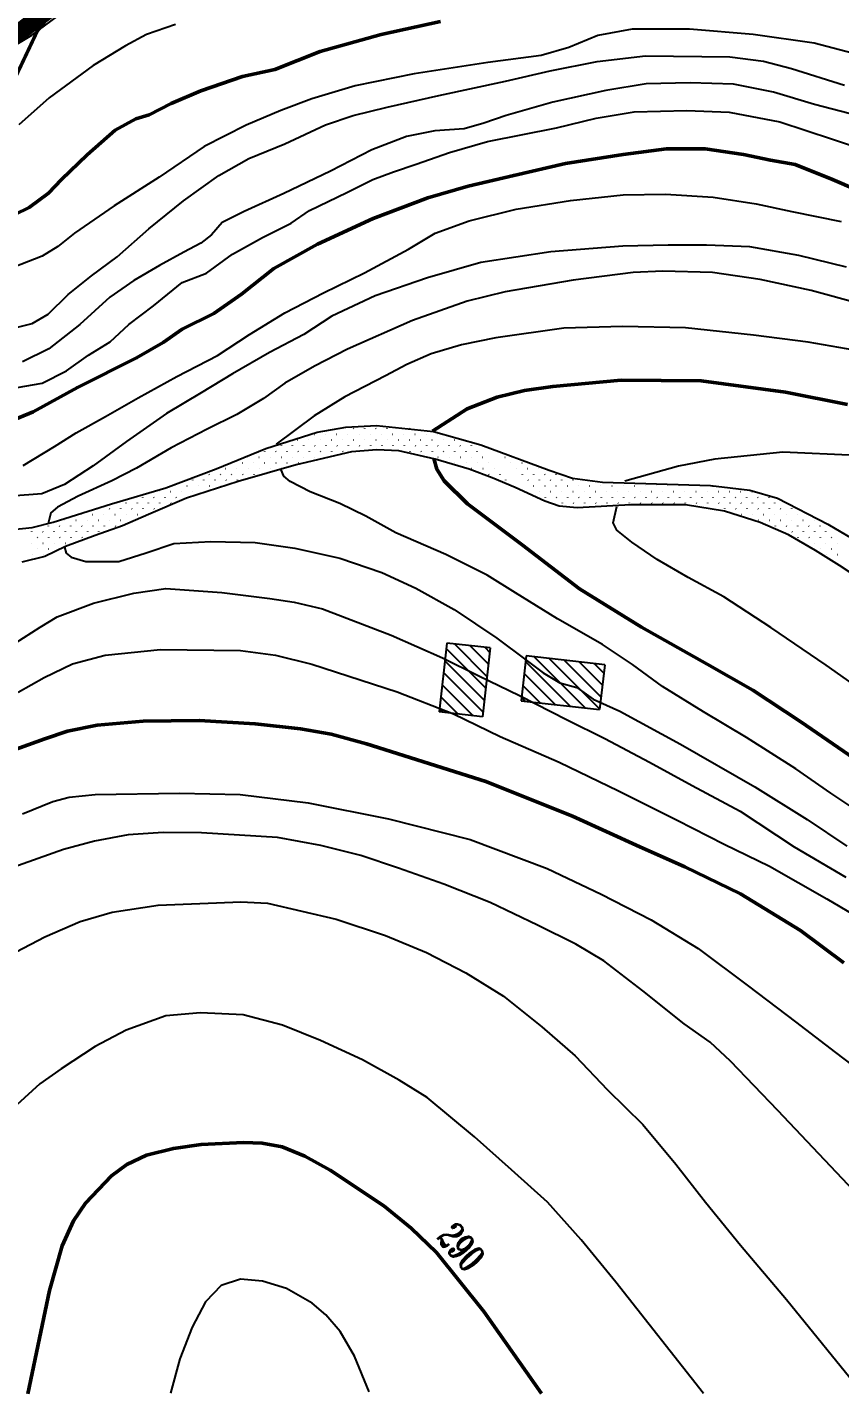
# Model space of a CAD drawing. Header units: millimetres. Extents: x 2268 to 10992, y 389 to 3530.
# Drawn here: x 3567.4 to 3799, y 1040.2 to 1429.7 of the extents above; entities that cross this region are included whole.
import ezdxf
from ezdxf.enums import TextEntityAlignment as Align

# ---------------------------------------------------------------- set-up
doc = ezdxf.new("R2010")
doc.units = ezdxf.units.MM
doc.linetypes.add('ACAD_ISO02W100', pattern=[15, 12, -3])
doc.layers.get('0').update_dxf_attribs({"true_color": 0xd9d9d9})
for name, color, linetype in [('fabbricati', 9, 'Continuous'), ('fiume', 4, 'Continuous'), ('rettifilo 1', 162, 'Continuous'), ('tracciolino 1', 140, 'Continuous')]:
    doc.layers.add(name, color=color, linetype=linetype)
doc.layers.add('linee rosse', color=7, linetype='Continuous', lineweight=50, true_color=0xffc2c2)
doc.styles.add('TRIPLEX', font='romant', dxfattribs={"width": 0.86, "height": 10})

# ---------------------------------------------------------------- blocks, each defined once
blk = doc.blocks.new('B01C1F088')
at = {"layer": 'fabbricati', "linetype": 'Continuous'}
for p, q in [((345.67, 154.39), (350.78, 159.5)), ((345.84, 155.91), (349.57, 159.64)), ((346.01, 157.43), (348.36, 159.78)), ((346.18, 158.94), (347.15, 159.91)), ((345.5, 152.87), (350.67, 158.04)), ((345.97, 152), (350.5, 156.53)), ((347.18, 151.86), (350.33, 155.01)), ((348.39, 151.72), (350.16, 153.49)), ((349.6, 151.59), (349.99, 151.97))]:
    blk.add_line(p, q, dxfattribs=at)
blk = doc.blocks.new('B01C20568')
at = {"layer": 'fabbricati', "linetype": 'Continuous'}
for p, q in [((344.19, 144.83), (347.47, 148.1)), ((344.36, 146.35), (346.25, 148.24)), ((344.53, 147.87), (345.04, 148.38)), ((344.7, 143.99), (348.68, 147.97)), ((345.91, 143.85), (349.89, 147.83)), ((347.12, 143.72), (351.1, 147.7)), ((348.33, 143.58), (351.45, 146.7)), ((349.54, 143.44), (351.28, 145.18)), ((350.75, 143.31), (351.1, 143.66))]:
    blk.add_line(p, q, dxfattribs=at)
blk = doc.blocks.new('B01C419F8')
at = {"layer": 'fiume', "linetype": 'Continuous'}
for p, q in [((333.4, 182.93), (333.41, 182.94)), ((333.98, 183.51), (333.99, 183.52)), ((334.56, 182.96), (334.57, 182.97)), ((335.14, 183.54), (335.15, 183.55)), ((335.72, 182.99), (335.73, 183)), ((331.66, 181.19), (331.68, 181.2)), ((332.24, 181.77), (332.26, 181.78)), ((332.82, 182.35), (332.84, 182.36)), ((332.82, 181.22), (332.84, 181.23)), ((333.4, 181.8), (333.41, 181.81)), ((333.98, 182.38), (333.99, 182.39)), ((333.98, 181.25), (333.99, 181.26)), ((334.56, 181.83), (334.57, 181.84)), ((335.14, 182.41), (335.15, 182.42)), ((331.08, 180.61), (331.1, 180.62)), ((331.66, 180.06), (331.68, 180.07)), ((332.24, 180.64), (332.26, 180.65)), ((332.82, 180.09), (332.84, 180.1)), ((333.4, 180.67), (333.41, 180.68)), ((333.98, 180.11), (333.99, 180.13)), ((329.92, 178.32), (329.94, 178.33)), ((330.5, 178.9), (330.52, 178.91)), ((331.08, 179.48), (331.1, 179.49)), ((331.08, 178.35), (331.1, 178.36)), ((331.66, 178.93), (331.68, 178.94)), ((332.24, 179.51), (332.26, 179.52)), ((332.24, 178.37), (332.26, 178.39)), ((332.82, 178.95), (332.84, 178.97)), ((333.4, 179.53), (333.41, 179.55)), ((329.92, 177.19), (329.94, 177.2)), ((330.5, 177.77), (330.52, 177.78)), ((331.08, 177.22), (331.1, 177.23)), ((331.66, 177.79), (331.68, 177.81)), ((332.24, 177.24), (332.26, 177.26)), ((329.34, 176.61), (329.36, 176.62)), ((329.92, 176.06), (329.94, 176.07)), ((330.5, 176.64), (330.52, 176.65)), ((331.08, 176.08), (331.1, 176.1)), ((331.66, 176.66), (331.68, 176.68)), ((331.66, 175.53), (331.68, 175.55)), ((328.76, 174.9), (328.78, 174.91)), ((329.34, 175.48), (329.36, 175.49)), ((329.34, 174.34), (329.36, 174.36)), ((329.92, 174.92), (329.94, 174.94)), ((330.5, 175.5), (330.52, 175.52)), ((330.5, 174.37), (330.52, 174.39)), ((331.08, 174.95), (331.1, 174.97)), ((328.76, 173.76), (328.78, 173.78)), ((329.34, 173.21), (329.36, 173.23)), ((329.92, 173.79), (329.94, 173.81)), ((330.5, 173.24), (330.52, 173.26)), ((331.08, 173.82), (331.1, 173.84)), ((328.76, 172.63), (328.78, 172.65)), ((328.76, 171.5), (328.78, 171.52)), ((329.34, 172.08), (329.36, 172.1)), ((329.92, 172.66), (329.94, 172.68)), ((329.92, 171.53), (329.94, 171.54)), ((330.5, 172.11), (330.52, 172.12)), ((328.18, 170.92), (328.2, 170.94)), ((328.76, 170.37), (328.78, 170.38)), ((329.34, 170.95), (329.36, 170.96)), ((329.92, 170.4), (329.94, 170.41)), ((328.18, 169.79), (328.2, 169.8)), ((328.18, 168.66), (328.2, 168.67)), ((328.76, 169.24), (328.78, 169.25)), ((329.34, 169.82), (329.36, 169.83)), ((329.34, 168.69), (329.36, 168.7)), ((329.92, 169.27), (329.94, 169.28)), ((328.18, 167.53), (328.2, 167.54)), ((328.76, 168.11), (328.78, 168.12)), ((329.34, 167.56), (329.36, 167.57)), ((329.92, 168.14), (329.94, 168.15)), ((328.18, 166.4), (328.2, 166.41)), ((328.76, 166.98), (328.78, 166.99)), ((328.76, 165.84), (328.78, 165.86)), ((329.34, 166.42), (329.36, 166.44)), ((329.92, 167), (329.94, 167.02)), ((329.92, 165.87), (329.94, 165.89)), ((328.18, 165.27), (328.2, 165.28)), ((328.76, 164.71), (328.78, 164.73)), ((329.34, 165.29), (329.36, 165.31)), ((329.92, 164.74), (329.94, 164.76)), ((328.18, 164.13), (328.2, 164.15)), ((328.76, 163.58), (328.78, 163.6)), ((329.34, 164.16), (329.36, 164.18)), ((329.92, 163.61), (329.94, 163.62)), ((328.18, 163), (328.2, 163.02)), ((328.18, 161.87), (328.2, 161.89)), ((328.76, 162.45), (328.78, 162.46)), ((329.34, 163.03), (329.36, 163.04)), ((329.34, 161.9), (329.36, 161.91)), ((329.92, 162.48), (329.94, 162.49)), ((328.18, 160.74), (328.2, 160.75)), ((328.76, 161.32), (328.78, 161.33)), ((329.34, 160.77), (329.36, 160.78)), ((329.92, 161.35), (329.94, 161.36)), ((328.18, 159.61), (328.2, 159.62)), ((328.76, 160.19), (328.78, 160.2)), ((328.76, 159.06), (328.78, 159.07)), ((329.34, 159.64), (329.36, 159.65)), ((329.92, 160.22), (329.94, 160.23)), ((329.92, 159.08), (329.94, 159.1)), ((328.18, 158.48), (328.2, 158.49)), ((328.76, 157.93), (328.78, 157.94)), ((329.34, 158.51), (329.36, 158.52)), ((329.92, 157.95), (329.94, 157.97)), ((327.6, 156.77), (327.62, 156.78)), ((328.18, 157.35), (328.2, 157.36)), ((328.18, 156.21), (328.2, 156.23)), ((328.76, 156.79), (328.78, 156.81)), ((329.34, 157.37), (329.36, 157.39)), ((329.34, 156.24), (329.36, 156.26)), ((329.92, 156.82), (329.94, 156.84)), ((327.02, 155.05), (327.04, 155.07)), ((327.6, 155.63), (327.62, 155.65)), ((328.18, 155.08), (328.2, 155.1)), ((328.76, 155.66), (328.78, 155.68)), ((329.34, 155.11), (329.36, 155.13)), ((329.92, 155.69), (329.94, 155.7)), ((327.02, 153.92), (327.04, 153.94)), ((327.6, 154.5), (327.62, 154.52)), ((328.18, 153.95), (328.2, 153.97)), ((328.76, 154.53), (328.78, 154.55)), ((329.34, 153.98), (329.36, 153.99)), ((329.92, 154.56), (329.94, 154.57)), ((326.44, 153.34), (326.46, 153.36)), ((326.44, 152.21), (326.46, 152.23)), ((327.02, 152.79), (327.04, 152.81)), ((327.6, 153.37), (327.62, 153.39)), ((327.6, 152.24), (327.62, 152.25)), ((328.18, 152.82), (328.2, 152.83)), ((328.76, 153.4), (328.78, 153.41)), ((325.86, 151.63), (325.88, 151.65)), ((326.44, 151.08), (326.46, 151.09)), ((327.02, 151.66), (327.04, 151.67)), ((324.71, 149.35), (324.72, 149.36)), ((325.28, 149.92), (325.3, 149.93)), ((325.86, 150.5), (325.88, 150.51)), ((327.02, 149.4), (327.04, 149.41)), ((327.6, 149.98), (327.62, 149.99)), ((325.86, 148.24), (325.88, 148.25)), ((326.44, 148.82), (326.46, 148.83)), ((327.02, 148.27), (327.04, 148.28)), ((324.12, 146.5), (324.14, 146.51)), ((324.7, 147.08), (324.72, 147.09)), ((325.28, 147.66), (325.3, 147.67)), ((325.28, 146.53), (325.3, 146.54)), ((325.86, 147.11), (325.88, 147.12)), ((326.44, 147.69), (326.46, 147.7)), ((326.44, 146.55), (326.46, 146.57)), ((323.54, 145.92), (323.56, 145.93)), ((324.12, 145.37), (324.14, 145.38)), ((324.7, 145.95), (324.72, 145.96)), ((325.28, 145.4), (325.3, 145.41)), ((325.86, 145.98), (325.88, 145.99)), ((323.54, 144.79), (323.56, 144.8)), ((324.12, 144.24), (324.14, 144.25)), ((324.7, 144.82), (324.72, 144.83)), ((325.28, 144.26), (325.3, 144.28)), ((325.86, 144.84), (325.88, 144.86)), ((322.96, 143.08), (322.98, 143.09)), ((323.54, 143.66), (323.56, 143.67)), ((323.54, 142.52), (323.56, 142.54)), ((324.12, 143.1), (324.14, 143.12)), ((324.7, 143.68), (324.72, 143.7)), ((324.7, 142.55), (324.72, 142.57)), ((325.28, 143.13), (325.3, 143.15)), ((322.96, 141.94), (322.98, 141.96)), ((323.54, 141.39), (323.56, 141.41)), ((324.12, 141.97), (324.14, 141.99)), ((324.7, 141.42), (324.72, 141.44)), ((322.38, 140.23), (322.4, 140.25)), ((322.96, 140.81), (322.98, 140.83)), ((322.96, 139.68), (322.98, 139.7)), ((323.54, 140.26), (323.56, 140.28)), ((324.12, 140.84), (324.14, 140.86)), ((324.12, 139.71), (324.14, 139.72)), ((324.7, 140.29), (324.72, 140.3)), ((322.38, 139.1), (322.4, 139.12)), ((322.96, 138.55), (322.98, 138.56)), ((323.54, 139.13), (323.56, 139.14)), ((324.12, 138.58), (324.14, 138.59)), ((322.38, 137.97), (322.4, 137.98)), ((322.38, 136.84), (322.4, 136.85)), ((322.96, 137.42), (322.98, 137.43)), ((323.54, 138), (323.56, 138.01)), ((323.54, 136.87), (323.56, 136.88)), ((324.12, 137.45), (324.14, 137.46)), ((322.38, 135.71), (322.4, 135.72)), ((322.96, 136.29), (322.98, 136.3)), ((323.54, 135.74), (323.56, 135.75)), ((324.12, 136.32), (324.14, 136.33)), ((322.38, 134.58), (322.4, 134.59)), ((322.96, 135.16), (322.98, 135.17)), ((323.54, 134.6), (323.56, 134.62)), ((324.12, 135.18), (324.14, 135.2)), ((324.7, 134.63), (324.72, 134.65)), ((322.38, 133.45), (322.4, 133.46)), ((322.96, 134.03), (322.98, 134.04)), ((322.96, 132.89), (322.98, 132.91)), ((323.54, 133.47), (323.56, 133.49)), ((324.12, 134.05), (324.14, 134.07)), ((324.12, 132.92), (324.14, 132.94)), ((324.7, 133.5), (324.72, 133.52)), ((322.96, 131.76), (322.98, 131.78)), ((323.54, 132.34), (323.56, 132.36)), ((324.12, 131.79), (324.14, 131.8)), ((324.7, 132.37), (324.72, 132.38)), ((322.96, 130.63), (322.98, 130.65)), ((323.54, 131.21), (323.56, 131.22)), ((323.54, 130.08), (323.56, 130.09)), ((324.12, 130.66), (324.14, 130.67)), ((324.7, 131.24), (324.72, 131.25)), ((324.7, 130.11), (324.72, 130.12)), ((325.28, 130.69), (325.3, 130.7)), ((323.54, 128.95), (323.56, 128.96)), ((324.12, 129.53), (324.14, 129.54)), ((324.7, 128.98), (324.72, 128.99)), ((325.28, 129.56), (325.3, 129.57)), ((325.86, 129), (325.88, 129.02)), ((324.12, 128.4), (324.14, 128.41)), ((324.12, 127.27), (324.14, 127.28)), ((324.7, 127.84), (324.72, 127.86)), ((325.28, 128.42), (325.3, 128.44)), ((325.28, 127.29), (325.3, 127.31)), ((325.86, 127.87), (325.88, 127.89)), ((326.44, 127.32), (326.46, 127.34)), ((324.7, 126.71), (324.72, 126.73)), ((325.28, 126.16), (325.3, 126.18)), ((325.86, 126.74), (325.88, 126.76)), ((326.44, 126.19), (326.46, 126.2)), ((324.7, 125.58), (324.72, 125.6)), ((325.28, 125.03), (325.3, 125.04)), ((325.86, 125.61), (325.88, 125.62)), ((325.86, 124.48), (325.88, 124.49)), ((326.44, 125.06), (326.46, 125.07)), ((327.02, 124.51), (327.04, 124.52)), ((325.28, 123.9), (325.3, 123.91)), ((325.86, 123.35), (325.88, 123.36)), ((326.44, 123.93), (326.46, 123.94)), ((327.02, 123.38), (327.04, 123.39)), ((325.86, 122.22), (325.88, 122.23)), ((326.44, 122.8), (326.46, 122.81)), ((326.44, 121.66), (326.46, 121.68)), ((327.02, 122.24), (327.04, 122.26)), ((327.6, 122.82), (327.62, 122.84)), ((327.6, 121.69), (327.62, 121.71)), ((327.02, 121.11), (327.04, 121.13)), ((327.6, 120.56), (327.62, 120.58)), ((328.18, 121.14), (328.2, 121.16)), ((327.02, 119.98), (327.04, 120)), ((327.6, 119.43), (327.62, 119.44)), ((328.18, 120.01), (328.2, 120.02)), ((328.18, 118.88), (328.2, 118.89)), ((328.76, 119.46), (328.78, 119.47)), ((327.6, 118.3), (327.62, 118.31)), ((328.18, 117.75), (328.2, 117.76)), ((328.76, 118.33), (328.78, 118.34)), ((329.34, 117.78), (329.36, 117.79)), ((328.18, 116.62), (328.2, 116.63)), ((328.76, 117.2), (328.78, 117.21)), ((329.34, 116.64), (329.36, 116.66)), ((329.92, 116.09), (329.94, 116.11)), ((328.76, 116.06), (328.78, 116.08)), ((328.76, 114.93), (328.78, 114.95)), ((329.34, 115.51), (329.36, 115.53)), ((329.92, 114.96), (329.94, 114.98)), ((329.34, 114.38), (329.36, 114.4)), ((329.92, 113.83), (329.94, 113.84)), ((330.5, 114.41), (330.52, 114.42)), ((331.08, 113.86), (331.09, 113.87)), ((329.34, 113.25), (329.36, 113.26)), ((329.92, 112.7), (329.94, 112.71)), ((330.5, 113.28), (330.52, 113.29)), ((330.5, 112.15), (330.52, 112.16)), ((331.08, 112.73), (331.1, 112.74)), ((331.66, 112.18), (331.68, 112.19)), ((329.92, 111.57), (329.94, 111.58)), ((330.5, 111.02), (330.52, 111.03)), ((331.08, 111.6), (331.1, 111.61)), ((331.66, 111.04), (331.68, 111.06)), ((329.92, 110.44), (329.94, 110.45)), ((330.5, 109.88), (330.52, 109.9)), ((331.08, 110.46), (331.1, 110.48)), ((331.08, 109.33), (331.1, 109.35)), ((331.66, 109.91), (331.68, 109.93)), ((332.24, 110.49), (332.26, 110.51)), ((332.24, 109.36), (332.26, 109.38)), ((330.5, 108.75), (330.52, 108.77)), ((331.08, 108.2), (331.1, 108.22)), ((331.66, 108.78), (331.68, 108.8)), ((332.24, 108.23), (332.26, 108.24)), ((332.82, 108.81), (332.84, 108.82)), ((331.08, 107.07), (331.1, 107.08)), ((331.66, 107.65), (331.68, 107.66)), ((331.66, 106.52), (331.68, 106.53)), ((332.24, 107.1), (332.26, 107.11)), ((332.82, 107.68), (332.84, 107.69)), ((332.82, 106.55), (332.84, 106.56)), ((333.4, 107.13), (333.41, 107.14)), ((331.66, 105.39), (331.68, 105.4)), ((332.24, 105.97), (332.26, 105.98)), ((332.82, 105.42), (332.84, 105.43)), ((333.4, 106), (333.41, 106.01)), ((333.98, 105.44), (333.99, 105.46)), ((332.24, 104.84), (332.26, 104.85)), ((332.24, 103.7), (332.26, 103.72)), ((332.82, 104.28), (332.84, 104.3)), ((333.4, 104.86), (333.41, 104.88)), ((333.4, 103.73), (333.41, 103.75)), ((333.98, 104.31), (333.99, 104.33)), ((334.56, 104.89), (334.57, 104.91)), ((334.56, 103.76), (334.57, 103.77)), ((332.82, 103.15), (332.84, 103.17)), ((333.4, 102.6), (333.41, 102.62)), ((333.98, 103.18), (333.99, 103.2)), ((334.56, 102.63), (334.57, 102.64)), ((335.14, 103.21), (335.15, 103.22)), ((332.82, 102.02), (332.84, 102.04)), ((333.98, 102.05), (333.99, 102.06)), ((335.14, 102.08), (335.15, 102.09))]:
    blk.add_line(p, q, dxfattribs=at)

msp = doc.modelspace()

# ---------------------------------------------------------------- linework, layer by layer
at = {"transparency": 33554687}
for p, q in [((3687.04288, 1254.15559), (3684.83719, 1234.54947)), ((3699.36673, 1252.76916), (3687.04288, 1254.15559)), ((3699.36673, 1252.76916), (3697.16104, 1233.16304)), ((3709.60393, 1250.48294), (3708.16706, 1237.71076)), ((3732.01092, 1247.96216), (3709.60393, 1250.48294)), ((3732.01092, 1247.96216), (3730.57405, 1235.18998)), ((3708.16706, 1237.71076), (3730.57405, 1235.18998)), ((3697.16104, 1233.16304), (3684.83719, 1234.54947))]:
    msp.add_line(p, q, dxfattribs=at)
for points in [[(3560.16903, 1422.37091), (3568.64068, 1427.47432), (3575.88751, 1432.81588)], [(3609.63803, 1430.50234), (3601.40453, 1427.71248), (3595.38252, 1424.4463), (3586.16237, 1418.86658), (3573.60799, 1409.57838), (3564.9322, 1401.88925)], [(3562.31246, 1286.41622), (3568.76401, 1287.09668), (3574.73074, 1288.59368), (3591.43588, 1293.86719), (3606.84816, 1298.46026), (3621.20574, 1303.80182), (3635.42723, 1309.6197), (3649.98894, 1314.28081), (3658.23094, 1315.69275), (3666.93224, 1316.18608), (3683.16107, 1314.48495), (3696.7021, 1310.70843), (3716.19711, 1303.42757), (3722.78475, 1301.1438), (3731.33721, 1300.05932), (3762.16177, 1299.07267), (3773.35523, 1297.80107), (3781.28252, 1295.43224), (3795.60608, 1288.04931), (3809.52136, 1279.84984)]]:
    msp.add_lwpolyline(points, dxfattribs=at)
at = {"transparency": 33554687, "flags": 128}
for points in [[(3804.34991, 1421.8946), (3791.72749, 1425.1948), (3774.37591, 1427.67845), (3756.17377, 1429.17545), (3739.84288, 1429.17545), (3730.04434, 1427.37225), (3721.77683, 1423.93596), (3713.88356, 1421.72448), (3698.67542, 1419.71714), (3677.71744, 1416.45096), (3660.84218, 1413.01467), (3648.52597, 1409.37424), (3639.64604, 1406.006), (3629.77946, 1401.82121), (3617.80347, 1395.69712), (3604.94289, 1386.95329), (3592.15036, 1378.78784), (3580.8208, 1371.06469), (3576.05762, 1367.25415), (3571.63467, 1364.49831), (3561.632, 1360.61972)], [(3559.25041, 1342.92792), (3568.77677, 1345.24146), (3573.33581, 1347.96328), (3579.05162, 1353.50898), (3585.72007, 1358.88456), (3593.03495, 1364.26015), (3602.08499, 1372.28951), (3611.95157, 1380.25082), (3621.95424, 1387.46363), (3630.56198, 1392.32887), (3640.76879, 1396.51366), (3652.43858, 1401.88925), (3660.33184, 1404.61107), (3669.96026, 1406.95863), (3684.69209, 1410.29286), (3703.7448, 1414.37558), (3716.46929, 1417.30153), (3729.84021, 1420.02335), (3743.65342, 1421.62241), (3767.67344, 1421.31621), (3777.29336, 1420.03611), (3785.22915, 1418.01601), (3800.33523, 1413.25283)], [(3803.87359, 1404.61107), (3791.82956, 1407.70713), (3780.09173, 1411.24549), (3768.76217, 1413.52501), (3756.41193, 1413.93328), (3743.85756, 1413.59306), (3732.35789, 1411.68779), (3717.25181, 1408.42161), (3703.91491, 1404.61107), (3697.51865, 1402.43361), (3691.9049, 1400.80052), (3683.60336, 1400.22214), (3675.47194, 1398.62307), (3665.63938, 1394.74448), (3653.86753, 1388.75649), (3640.53063, 1382.3262), (3629.20107, 1377.25682), (3622.97492, 1374.05869), (3619.91288, 1370.58837), (3616.81681, 1368.17276), (3611.98559, 1365.65508), (3605.04496, 1361.81052), (3597.7641, 1357.52366), (3590.92554, 1352.82852), (3582.35182, 1345.0033), (3573.50592, 1338.06267), (3566.05495, 1334.3542)], [(3564.52393, 1327.0053), (3571.63467, 1328.26414), (3578.54128, 1331.8025), (3584.80146, 1336.25947), (3591.02761, 1340.03599), (3596.33515, 1344.96928), (3603.34383, 1350.34487), (3611.57732, 1356.94527), (3618.51795, 1359.59904), (3625.90087, 1365.07669), (3634.44057, 1369.83987), (3642.60602, 1373.88857), (3647.87953, 1377.529), (3658.49462, 1382.66643), (3665.87754, 1386.34088), (3671.76347, 1388.55235), (3678.2618, 1390.66176), (3687.72011, 1394.06403), (3698.60737, 1397.1601), (3718.27249, 1401.10673), (3729.534, 1403.86257), (3740.45529, 1405.63175), (3755.4593, 1405.97197), (3767.46931, 1405.52968), (3781.96298, 1402.77384), (3796.96698, 1397.84055), (3808.90895, 1393.85989)], [(3566.19104, 1304.75446), (3575.13901, 1310.23211), (3581.36517, 1314.1107), (3589.70073, 1318.80583), (3598.9549, 1324.11337), (3610.01227, 1330.16941), (3621.64804, 1336.1574), (3630.76612, 1342.1454), (3640.76879, 1348.30351), (3651.79214, 1354.01932), (3663.49595, 1359.70111), (3676.11837, 1366.50565), (3683.67141, 1370.99664), (3693.4019, 1374.535), (3706.77282, 1377.83521), (3722.21912, 1380.35288), (3737.29118, 1381.98597), (3749.34797, 1382.13482), (3762.91027, 1381.33954), (3775.18395, 1379.39174), (3785.36525, 1377.18877), (3799.41662, 1374.36489)], [(3800.91362, 1361.30018), (3787.40661, 1364.70244), (3773.35523, 1367.11806), (3761.07304, 1367.59437), (3750.15176, 1367.59437), (3737.22313, 1367.32219), (3716.67342, 1365.72313), (3696.7021, 1362.66108), (3681.49396, 1358.30618), (3666.55799, 1353.13473), (3654.20776, 1347.35087), (3646.21242, 1342.1454), (3636.41389, 1337.04199), (3625.9349, 1330.91791), (3616.91888, 1325.5083), (3607.0523, 1319.62237), (3595.6547, 1311.62704), (3586.16237, 1304.68641), (3578.03094, 1299.34485), (3571.56663, 1296.75912), (3562.78877, 1296.04465)], [(3805.15265, 1350.83487), (3790.83651, 1354.6866), (3776.34994, 1357.82251), (3762.71551, 1359.83359), (3748.5698, 1360.20854), (3740.08237, 1359.83359), (3723.00526, 1357.65208), (3703.61029, 1354.27756), (3692.77093, 1351.61885), (3677.1936, 1346.131), (3658.65079, 1337.98443), (3649.31121, 1333.11012), (3640.85786, 1328.30399), (3634.68829, 1323.8728), (3627.12118, 1319.30527), (3618.66784, 1315.14677), (3608.40794, 1309.86343), (3598.4889, 1304.0688), (3591.50125, 1300.42159), (3581.8549, 1296.02449), (3575.95801, 1292.90562), (3574.0918, 1291.29718), (3573.2993, 1288.21879)], [(3805.32308, 1337.33679), (3789.98436, 1339.96142), (3774.40703, 1341.9725), (3755.04615, 1344.01766), (3737.0828, 1344.46078), (3720.38063, 1343.94949), (3700.98567, 1341.18852), (3691.18593, 1339.16466), (3682.51102, 1336.65507), (3675.60008, 1333.58733), (3669.55832, 1330.31507), (3657.90089, 1324.38409), (3649.1919, 1318.94737), (3638.3355, 1310.9201)], [(3804.55405, 1272.60301), (3798.9403, 1276.31148), (3792.13576, 1280.5303), (3784.41261, 1285.02129), (3776.34923, 1288.49161), (3766.14242, 1291.75779), (3755.017, 1293.59501), (3739.50265, 1293.59501), (3724.12439, 1292.71042), (3719.04651, 1293.22502), (3714.93827, 1294.58167), (3706.46662, 1298.56233), (3699.90024, 1301.28414), (3693.4019, 1303.7678), (3683.70543, 1306.55766), (3673.32851, 1308.93925), (3667.00029, 1309.26672), (3659.85552, 1308.70109), (3644.06899, 1305.02664), (3627.46592, 1300.26346), (3612.73409, 1295.46626), (3601.91487, 1290.80515), (3594.49793, 1287.60702), (3586.77477, 1284.81716), (3578.30312, 1281.68707), (3572.4172, 1278.82916), (3565.78277, 1277.2301)], [(4118.15787, 1236.88519), (4096.4576, 1236.9917), (4084.91396, 1237.73734), (4064.10442, 1241.65723), (4049.95871, 1245.06584), (4032.98385, 1248.54262), (4012.39588, 1253.55327), (3993.035, 1258.3594), (3976.02605, 1262.85876), (3954.51775, 1268.85791), (3942.92849, 1272.5392), (3930.453, 1275.87963), (3915.79599, 1279.8677), (3901.00264, 1284.29889), (3884.84585, 1289.44588), (3868.45046, 1294.45653), (3854.9183, 1298.17191), (3841.76108, 1301.41009), (3822.33203, 1304.85278), (3803.78921, 1307.61375), (3782.7922, 1308.63633), (3763.38019, 1306.62526), (3753.0159, 1304.60566), (3737.73044, 1300.28525)], [(3808.49309, 1203.41268), (3796.46071, 1211.38882), (3786.54167, 1218.2742), (3772.39595, 1227.23883), (3760.15906, 1234.60142), (3748.53572, 1241.79358), (3739.91194, 1248.0995), (3731.42451, 1253.7237), (3718.53999, 1261.08629), (3706.57578, 1268.48296), (3698.4633, 1273.49361), (3686.66952, 1279.45867), (3672.45564, 1285.62825), (3663.90004, 1290.29804), (3656.50336, 1293.94524), (3648.05002, 1297.31976), (3642.34061, 1300.26821), (3640.51061, 1301.72752), (3639.76711, 1303.55751)], [(3812.27664, 1235.79443), (3795.13135, 1247.82681), (3779.3836, 1258.56392), (3766.02186, 1267.35812), (3755.83013, 1272.81189), (3746.96776, 1277.99297), (3739.7756, 1282.90136), (3735.51484, 1286.30997), (3734.41131, 1288.44035), (3735.48076, 1293.12718)], [(3578.00318, 1281.46975), (3578.5158, 1279.78169), (3579.88004, 1278.62569), (3584.12162, 1277.43055), (3593.51233, 1277.44759), (3601.31804, 1279.90179), (3609.19192, 1282.5605), (3619.69042, 1283.10588), (3632.37044, 1282.83319), (3643.65292, 1281.26523), (3656.50336, 1278.36792), (3668.43348, 1274.31167), (3678.14801, 1269.77823), (3689.08963, 1263.71091), (3701.22427, 1255.59843), (3709.50718, 1249.42885), (3714.48374, 1245.6453), (3719.18762, 1242.78207), (3724.09601, 1241.45272), (3728.7658, 1238.21454), (3736.36699, 1234.77185), (3753.58045, 1225.33001), (3774.85015, 1213.16129), (3789.71167, 1203.8558), (3801.06233, 1196.25461)], [(3563.95972, 1254.09864), (3571.08371, 1258.70026), (3575.88984, 1261.66575), (3586.21792, 1265.58564), (3597.80717, 1268.41479), (3606.90815, 1269.67597), (3622.82634, 1268.58522), (3636.56302, 1266.915), (3643.45266, 1265.87112), (3651.59497, 1263.88134), (3671.12628, 1256.4165), (3685.78329, 1249.97423), (3696.14545, 1244.82724), (3707.73471, 1239.23712), (3721.30096, 1232.24948), (3732.07215, 1226.93206), (3744.82033, 1220.25119), (3756.95497, 1213.57032), (3770.62348, 1206.20773), (3786.06446, 1196.05009), (3800.72147, 1187.39223)], [(3564.77779, 1240.12336), (3572.20855, 1244.31595), (3580.25286, 1248.20176), (3589.59244, 1250.72412), (3605.40837, 1252.32617), (3628.17785, 1252.05348), (3638.18637, 1250.6943), (3648.52723, 1248.13358), (3672.86467, 1240.2597), (3688.9192, 1234.02196), (3702.17868, 1227.54561), (3719.01719, 1220.18302), (3735.92387, 1212.03645), (3752.62604, 1203.68537), (3766.05595, 1196.83407), (3778.97456, 1190.52815), (3795.30178, 1181.25674), (3813.87868, 1170.3492)], [(3566.00488, 1205.45784), (3574.62866, 1208.96871), (3579.2814, 1210.21711), (3586.69512, 1210.97978), (3610.82805, 1211.32064), (3628.04151, 1210.9457), (3647.50464, 1208.62784), (3670.37639, 1204.0944), (3693.65716, 1198.16343), (3715.5745, 1189.88051), (3731.01548, 1182.5861), (3745.29754, 1175.29168), (3758.62519, 1167.07694), (3773.04359, 1156.33983), (3786.37124, 1146.18219), (3797.79007, 1137.42207), (3809.27707, 1128.69604), (3821.51396, 1118.57248), (3835.55742, 1104.63129), (3846.53313, 1094.23504), (3859.00862, 1081.45277), (3871.82498, 1068.02286), (3899.0065, 1040.32488)], [(3854.10023, 1040.22157), (3834.94387, 1064.6457), (3823.55912, 1077.19201), (3806.48201, 1094.37138), (3781.3265, 1120.85625), (3767.89659, 1135.00196), (3762.06788, 1140.35347), (3754.67121, 1145.56864), (3742.84334, 1155.01048), (3731.73129, 1163.53199), (3723.78924, 1168.30404), (3712.8817, 1173.75781), (3699.34954, 1180.23416), (3686.19232, 1185.38115), (3673.20553, 1190.01686), (3662.43434, 1193.62998), (3651.11777, 1196.49321), (3638.74453, 1198.7088), (3617.03171, 1200.03816), (3606.15826, 1200.14468), (3596.10287, 1199.4587), (3586.59286, 1197.71179), (3577.6964, 1195.3002), (3561.94864, 1189.71008)], [(3564.19832, 1166.12253), (3572.37898, 1170.45146), (3582.46845, 1174.81448), (3591.60351, 1177.4391), (3604.72664, 1179.41609), (3621.32655, 1180.06373), (3628.30993, 1180.41311), (3635.8813, 1179.99556), (3655.48078, 1175.42803), (3669.52424, 1170.75824), (3681.21575, 1165.91802), (3692.39598, 1160.15747), (3703.13309, 1153.47661), (3714.04063, 1144.78466), (3723.58472, 1136.43358), (3732.85613, 1126.82131), (3742.91152, 1116.93635), (3752.31927, 1105.55161), (3760.70444, 1094.71225), (3770.75982, 1082.47535), (3783.79774, 1067.00028), (3805.61224, 1040.24335)], [(3760.16528, 1040.24335), (3735.20807, 1071.97685), (3725.32311, 1084.04331), (3715.71084, 1094.74633), (3705.48503, 1104.01774), (3694.91835, 1113.35732), (3681.42027, 1124.60572), (3673.44413, 1129.51411), (3662.91154, 1135.37691), (3650.94734, 1140.83068), (3640.10797, 1145.26187), (3628.89366, 1148.19327), (3616.72494, 1148.73864), (3606.83998, 1147.88649), (3595.5575, 1143.83025), (3586.69512, 1139.09229), (3577.08285, 1132.78637), (3570.91328, 1128.49153), (3564.43693, 1122.49238)], [(3664.89318, 1040.64332), (3660.67862, 1050.81034), (3656.5466, 1057.89071), (3652.52098, 1062.67093), (3648.62565, 1065.93752), (3641.27468, 1070.15977), (3634.45161, 1072.26893), (3628.14662, 1072.77223), (3622.66521, 1071.0244), (3618.23159, 1066.35285), (3614.42938, 1059.12819), (3610.90176, 1050.07156), (3608.17069, 1040.26297)]]:
    msp.add_lwpolyline(points, dxfattribs=at)
at = {"layer": 'linee rosse', "transparency": 33554687}
msp.add_lwpolyline([(3559.43754, 1374.26282), (3567.96022, 1378.34555), (3573.45064, 1382.45379), (3577.18037, 1386.30686), (3584.49525, 1393.38358), (3592.42254, 1400.39225), (3598.34249, 1403.65843), (3602.15303, 1404.8152), (3608.41321, 1408.04736), (3616.85084, 1411.65376), (3628.75878, 1415.70246), (3637.94491, 1417.67578), (3650.90755, 1422.81321), (3668.29315, 1427.64443), (3685.16841, 1431.3529)], dxfattribs=at)
at = {"layer": 'linee rosse', "transparency": 33554687, "flags": 128}
for points in [[(3810.64411, 1380.42093), (3796.93296, 1386.30686), (3786.3519, 1390.62774), (3779.27518, 1391.81853), (3771.62008, 1393.48565), (3760.66477, 1395.05069), (3749.67544, 1395.05069), (3737.25715, 1393.4176), (3720.85822, 1390.8659), (3706.05834, 1387.49765), (3693.0957, 1384.40159), (3681.63005, 1381.10138), (3665.97961, 1375.24948), (3650.09101, 1367.86656), (3637.67273, 1360.95995), (3628.4866, 1353.61105), (3620.55931, 1348.09937), (3611.50927, 1343.6424), (3606.13369, 1339.8999), (3598.54663, 1335.44293), (3581.67137, 1327.03932), (3569.04895, 1320.09869), (3561.22373, 1316.86654)], [(3682.92006, 1314.60139), (3692.8178, 1320.9137), (3701.36061, 1324.29888), (3709.14502, 1326.14591), (3717.21063, 1327.31549), (3736.74194, 1329.15614), (3759.54551, 1328.88345), (3783.57618, 1325.67936), (3801.19867, 1322.1685)], [(3683.32909, 1306.82977), (3684.12558, 1303.75084), (3686.24984, 1300.45142), (3692.89023, 1293.84299), (3708.51869, 1282.15147), (3724.81182, 1269.6078), (3742.4684, 1258.66618), (3761.18164, 1248.13358), (3774.20252, 1240.771), (3787.90511, 1231.67002), (3803.17566, 1221.23969)], [(3556.69939, 1221.23969), (3572.34489, 1226.89797), (3578.84681, 1229.04539), (3587.34276, 1230.78378), (3600.46163, 1231.9214), (3616.41816, 1232.11314), (3632.31931, 1231.17577), (3645.25496, 1229.72711), (3654.0023, 1228.19324), (3664.10455, 1225.43227), (3698.15652, 1214.69516), (3722.83483, 1204.84429), (3741.99119, 1196.08418), (3754.84164, 1190.32363), (3770.72574, 1182.65427), (3787.83694, 1172.25802), (3800.21018, 1163.0207)], [(3567.57284, 1040.15432), (3573.74455, 1069.53077), (3577.37258, 1082.28788), (3580.58306, 1089.47791), (3583.93415, 1094.50773), (3591.43308, 1102.27935), (3595.7194, 1105.49196), (3601.38621, 1108.14215), (3609.03853, 1110.05949), (3616.99762, 1111.2099), (3629.03, 1111.72119), (3634.31334, 1111.5678), (3640.00571, 1110.49409), (3646.52467, 1107.83112), (3653.70831, 1103.91548), (3669.04703, 1093.72375), (3676.79735, 1087.38374), (3684.01081, 1080.43019), (3697.50889, 1063.54055), (3713.97021, 1040.24335)]]:
    msp.add_lwpolyline(points, dxfattribs=at)
at = {"layer": 'rettifilo 1', "const_width": 5}
msp.add_lwpolyline([(3343.62745, 1187.35815), (3305.38428, 1211.2544), (3416.56055, 1228.11151), (3455.96259, 1345.68598), (3774.87788, 1587.27479), (4059.55415, 1553.89893)], dxfattribs=at)
at = {"layer": 'tracciolino 1', "linetype": 'ACAD_ISO02W100', "ltscale": 2, "const_width": 1}
msp.add_lwpolyline([(3554.12009, 1394.53531), (3570.2414, 1428.65419), (3593.62794, 1458.26945), (3624.66337, 1479.73563), (3656.13914, 1500.55077), (3691.72578, 1513.10405), (3719.32719, 1538.76255), (3752.46853, 1556.91337), (3774.87788, 1587.27479), (3811.68719, 1595.58556), (3849.38337, 1593.85568), (3884.83482, 1606.78584), (3917.00344, 1587.05835), (3948.11169, 1565.69784), (3985.79109, 1567.7611), (4021.94063, 1556.93496), (4059.55415, 1553.89893)], dxfattribs=at)

# ---------------------------------------------------------------- block references
at = {"transparency": 33554687, "xscale": 2.8185430224, "yscale": 2.8185430224, "zscale": 2.8185430224, "rotation": 270}
for name in ['B01C419F8', 'B01C20568', 'B01C1F088']:
    msp.add_blockref(name, (3281.02042, 2224.02917), dxfattribs=at)

# ---------------------------------------------------------------- texts
at = {"transparency": 33554687, "style": 'TRIPLEX', "width": 0.688}
msp.add_text('290', height=7.666437, rotation=310.9143832, dxfattribs=at).set_placement((3688.20886, 1079.47312), align=Align.CENTER)

doc.saveas('drawing.dxf')
